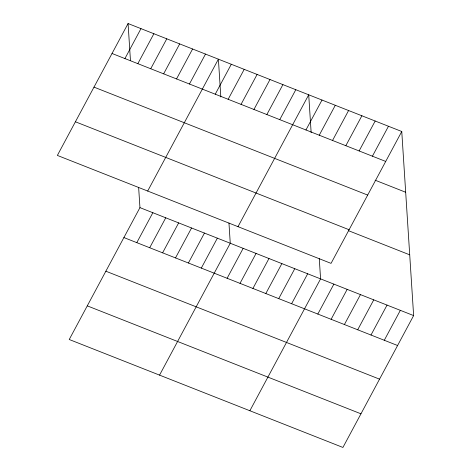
<?xml version="1.0" encoding="UTF-8"?>
<svg xmlns="http://www.w3.org/2000/svg" width="471" height="471" viewBox="0 0 471 471"><rect width="100%" height="100%" fill="white"/><g stroke="black" fill="none" stroke-linecap="round" stroke-linejoin="round"><path stroke-width="0.71" d="M128.077 23.55L57.368 155.418L331.054 263.371L401.763 131.503L128.077 23.55L130.467 60.671M124.927 58.575L140.976 28.637M137.832 63.662L153.882 33.729M150.732 68.748L166.781 38.816M163.637 73.841L179.686 43.909M176.537 78.928L192.586 48.996M189.442 84.021L205.491 54.083M147.682 191.043L218.391 59.175L220.828 96.973M138.639 187.381L139.946 207.629L69.237 339.497L342.923 447.45L413.632 315.582L401.763 131.503M215.247 94.194L231.296 64.262M136.796 242.647L152.851 212.715M228.147 99.287L244.196 69.355M149.701 247.74L165.751 217.808M241.052 104.374L257.101 74.442M162.601 252.827L178.656 222.895M253.951 109.466L270.001 79.528M175.506 257.914L191.556 227.982M266.857 114.553L282.906 84.621M188.406 263.006L204.455 233.074M279.756 119.64L295.806 89.708M201.311 268.093L217.361 238.161M238.002 226.669L308.711 94.801L311.148 132.598M159.557 375.122L230.26 243.254L228.959 223.001M305.95 129.972L322.005 100.04M227.116 278.273L243.166 248.341M319.244 135.218L335.293 105.286M240.016 283.359L256.065 253.427M252.921 288.452L268.97 258.52M332.538 140.464L348.587 110.526M265.821 293.539L281.87 263.607M345.832 145.704L361.881 115.772M278.726 298.632L294.775 268.7M359.126 150.95L375.175 121.018M291.626 303.718L307.675 273.786M372.42 156.189L388.469 126.257M249.871 410.747L320.58 278.873L319.273 258.626M317.825 314.051L333.874 284.119M331.119 319.297L347.168 289.365M344.407 324.537L360.462 294.605M357.701 329.782L373.75 299.85M370.995 335.028L387.044 305.09M384.289 340.268L400.338 310.336M112.027 53.482L385.714 161.435M375.104 180.187L405.678 192.25M93.988 87.123L367.674 195.076M75.407 121.783L349.093 229.736M348.564 230.713L409.717 254.835M139.946 207.629L413.632 315.582M123.897 237.561L397.583 345.514M105.857 271.202L379.544 379.149M87.276 305.856L360.963 413.809"/></g></svg>
